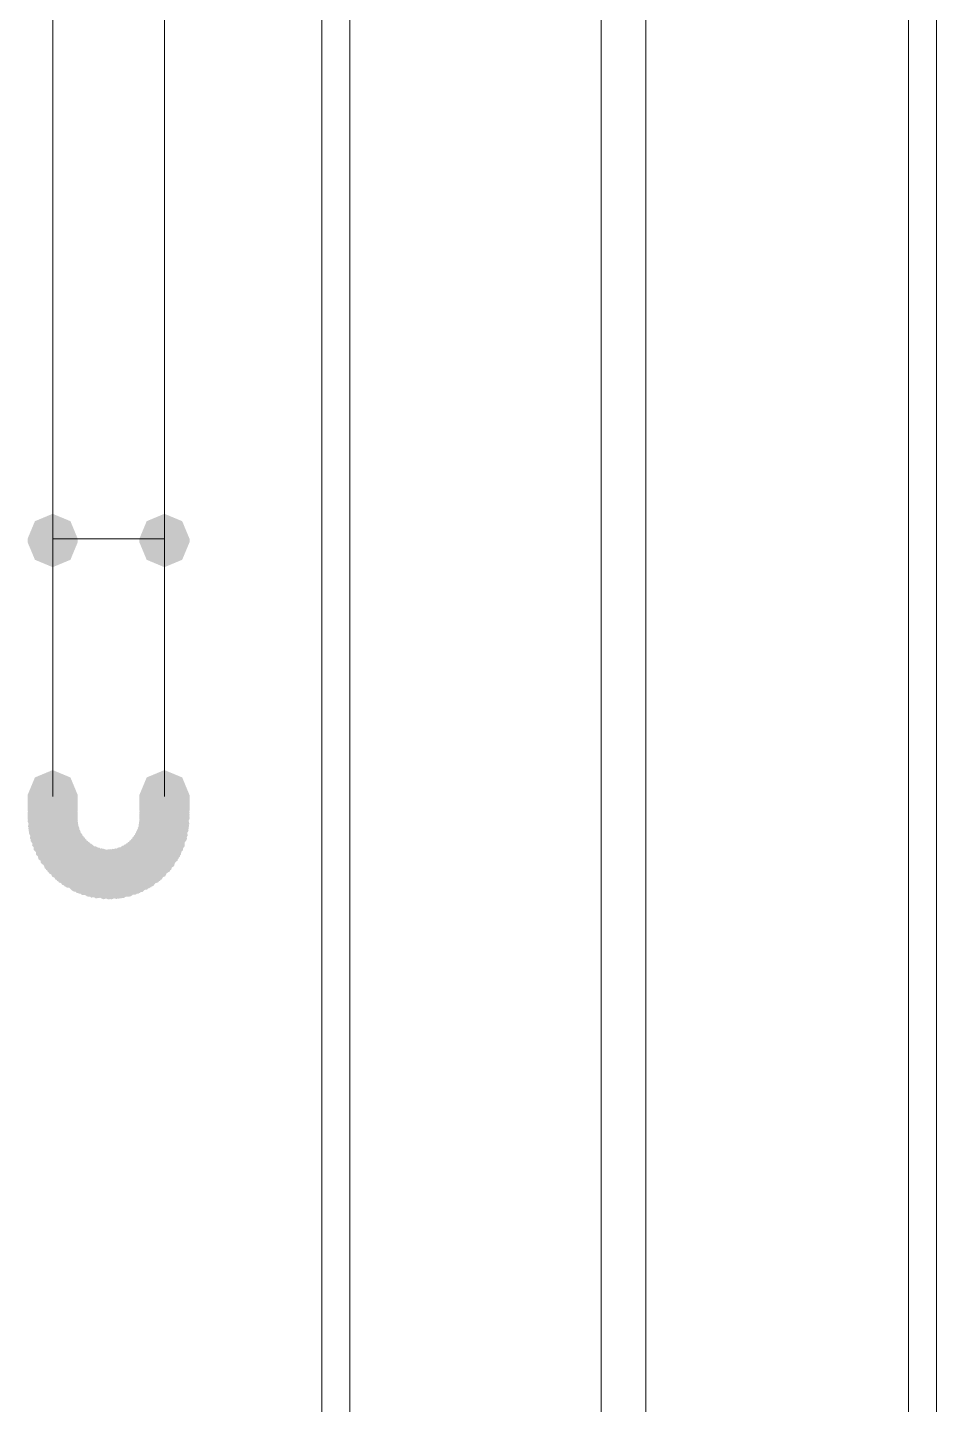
# Model space of a CAD drawing. Header units: millimetres. Extents: x -546 to 1681, y -650 to 1730.
# Drawn here: x 349.84 to 353.093, y 635.041 to 639.968 of the extents above; entities that cross this region are included whole.
import ezdxf

# ---------------------------------------------------------------- set-up
doc = ezdxf.new("R2010")
doc.units = ezdxf.units.MM

msp = doc.modelspace()

# ---------------------------------------------------------------- hatches: boundary and pattern name
h = msp.add_hatch(color=7)
h.dxf.hatch_style = 2
h.paths.add_polyline_path([(349.8395, 638.1267), (349.866, 638.0632), (349.9295, 638.0367), (349.9931, 638.0632), (350.0195, 638.1267), (350.0195, 638.1377), (349.9931, 638.2013), (349.9295, 638.2277), (349.866, 638.2013), (349.8395, 638.1377)])
h = msp.add_hatch(color=7)
h.dxf.hatch_style = 2
h.paths.add_polyline_path([(350.2395, 638.1267), (350.266, 638.0632), (350.3295, 638.0367), (350.3931, 638.0632), (350.4195, 638.1267), (350.4195, 638.1377), (350.3931, 638.2013), (350.3295, 638.2277), (350.266, 638.2013), (350.2395, 638.1377)])
h = msp.add_hatch(color=7)
h.dxf.hatch_style = 2
h.paths.add_polyline_path([(350.0195, 637.2207), (349.9931, 637.2843), (349.9295, 637.3107), (349.866, 637.2843), (349.8395, 637.2207), (349.8395, 637.2057), (349.866, 637.1422), (349.9295, 637.1157), (349.9931, 637.1422), (350.0195, 637.2057)])
h = msp.add_hatch(color=7)
h.dxf.hatch_style = 2
h.paths.add_polyline_path([(349.8395, 637.2017), (349.866, 637.1382), (349.9295, 637.1117), (349.9931, 637.1382), (350.0195, 637.2017), (350.0195, 637.2167), (349.9931, 637.2803), (349.9295, 637.3067), (349.866, 637.2803), (349.8395, 637.2167)])
h = msp.add_hatch(color=7)
h.dxf.hatch_style = 2
h.paths.add_polyline_path([(350.0195, 637.2057), (349.9931, 637.2693), (349.9295, 637.2957), (349.866, 637.2693), (349.8395, 637.2057), (349.8395, 637.1917), (349.866, 637.1282), (349.9295, 637.1017), (349.9931, 637.1282), (350.0195, 637.1917)])
h = msp.add_hatch(color=7)
h.dxf.hatch_style = 2
h.paths.add_polyline_path([(349.8395, 637.1887), (349.866, 637.1252), (349.9295, 637.0987), (349.9931, 637.1252), (350.0195, 637.1887), (350.0195, 637.2017), (349.9931, 637.2653), (349.9295, 637.2917), (349.866, 637.2653), (349.8395, 637.2017)])
h = msp.add_hatch(color=7)
h.dxf.hatch_style = 2
h.paths.add_polyline_path([(350.0195, 637.1917), (349.9931, 637.2553), (349.9295, 637.2817), (349.866, 637.2553), (349.8395, 637.1917), (349.8395, 637.1797), (349.866, 637.1162), (349.9295, 637.0897), (349.9931, 637.1162), (350.0195, 637.1797)])
h = msp.add_hatch(color=7)
h.dxf.hatch_style = 2
h.paths.add_polyline_path([(349.8395, 637.1767), (349.866, 637.1132), (349.9295, 637.0867), (349.9931, 637.1132), (350.0195, 637.1767), (350.0195, 637.1887), (349.9931, 637.2523), (349.9295, 637.2787), (349.866, 637.2523), (349.8395, 637.1887)])
h = msp.add_hatch(color=7)
h.dxf.hatch_style = 2
h.paths.add_polyline_path([(350.4195, 637.2207), (350.3931, 637.2843), (350.3295, 637.3107), (350.266, 637.2843), (350.2395, 637.2207), (350.2395, 637.2057), (350.266, 637.1422), (350.3295, 637.1157), (350.3931, 637.1422), (350.4195, 637.2057)])
h = msp.add_hatch(color=7)
h.dxf.hatch_style = 2
h.paths.add_polyline_path([(350.2395, 637.2017), (350.266, 637.1382), (350.3295, 637.1117), (350.3931, 637.1382), (350.4195, 637.2017), (350.4195, 637.2167), (350.3931, 637.2803), (350.3295, 637.3067), (350.266, 637.2803), (350.2395, 637.2167)])
h = msp.add_hatch(color=7)
h.dxf.hatch_style = 2
h.paths.add_polyline_path([(350.4195, 637.2057), (350.3931, 637.2693), (350.3295, 637.2957), (350.266, 637.2693), (350.2395, 637.2057), (350.2395, 637.1917), (350.266, 637.1282), (350.3295, 637.1017), (350.3931, 637.1282), (350.4195, 637.1917)])
h = msp.add_hatch(color=7)
h.dxf.hatch_style = 2
h.paths.add_polyline_path([(350.2395, 637.1887), (350.266, 637.1252), (350.3295, 637.0987), (350.3931, 637.1252), (350.4195, 637.1887), (350.4195, 637.2017), (350.3931, 637.2653), (350.3295, 637.2917), (350.266, 637.2653), (350.2395, 637.2017)])
h = msp.add_hatch(color=7)
h.dxf.hatch_style = 2
h.paths.add_polyline_path([(350.4195, 637.1917), (350.3931, 637.2553), (350.3295, 637.2817), (350.266, 637.2553), (350.2395, 637.1917), (350.2395, 637.1797), (350.266, 637.1162), (350.3295, 637.0897), (350.3931, 637.1162), (350.4195, 637.1797)])
h = msp.add_hatch(color=7)
h.dxf.hatch_style = 2
h.paths.add_polyline_path([(350.2395, 637.1767), (350.266, 637.1132), (350.3295, 637.0867), (350.3931, 637.1132), (350.4195, 637.1767), (350.4195, 637.1887), (350.3931, 637.2523), (350.3295, 637.2787), (350.266, 637.2523), (350.2395, 637.1887)])
h = msp.add_hatch(color=7)
h.dxf.hatch_style = 2
h.paths.add_polyline_path([(350.0195, 637.1797), (349.9931, 637.2433), (349.9295, 637.2697), (349.866, 637.2433), (349.8395, 637.1797), (349.8395, 637.1687), (349.866, 637.1052), (349.9295, 637.0787), (349.9931, 637.1052), (350.0195, 637.1687)])
h = msp.add_hatch(color=7)
h.dxf.hatch_style = 2
h.paths.add_polyline_path([(349.8395, 637.1667), (349.866, 637.1032), (349.9295, 637.0767), (349.9931, 637.1032), (350.0195, 637.1667), (350.0195, 637.1767), (349.9931, 637.2403), (349.9295, 637.2667), (349.866, 637.2403), (349.8395, 637.1767)])
h = msp.add_hatch(color=7)
h.dxf.hatch_style = 2
h.paths.add_polyline_path([(350.0195, 637.1687), (349.9931, 637.2323), (349.9295, 637.2587), (349.866, 637.2323), (349.8395, 637.1687), (349.866, 637.0962), (349.9295, 637.0697), (349.9931, 637.0962)])
h = msp.add_hatch(color=7)
h.dxf.hatch_style = 2
h.paths.add_polyline_path([(349.8395, 637.1577), (349.866, 637.0942), (349.9295, 637.0677), (349.9931, 637.0942), (350.0195, 637.1577), (349.9931, 637.2303), (349.9295, 637.2567), (349.866, 637.2303)])
h = msp.add_hatch(color=7)
h.dxf.hatch_style = 2
h.paths.add_polyline_path([(350.0195, 637.1597), (349.9931, 637.2233), (349.9295, 637.2497), (349.866, 637.2233), (349.8395, 637.1597), (349.866, 637.0892), (349.9295, 637.0627), (349.9931, 637.0892)])
h = msp.add_hatch(color=7)
h.dxf.hatch_style = 2
h.paths.add_polyline_path([(349.8395, 637.1507), (349.866, 637.0872), (349.9295, 637.0607), (349.9931, 637.0872), (350.0195, 637.1507), (349.9931, 637.2213), (349.9295, 637.2477), (349.866, 637.2213)])
h = msp.add_hatch(color=7)
h.dxf.hatch_style = 2
h.paths.add_polyline_path([(350.0195, 637.1527), (349.9931, 637.2163), (349.9295, 637.2427), (349.866, 637.2163), (349.8395, 637.1527), (349.866, 637.0832), (349.9295, 637.0567), (349.9931, 637.0832)])
h = msp.add_hatch(color=7)
h.dxf.hatch_style = 2
h.paths.add_polyline_path([(349.8395, 637.1447), (349.866, 637.0812), (349.9295, 637.0547), (349.9931, 637.0812), (350.0195, 637.1447), (349.9931, 637.2143), (349.9295, 637.2407), (349.866, 637.2143)])
h = msp.add_hatch(color=7)
h.dxf.hatch_style = 2
h.paths.add_polyline_path([(350.0195, 637.1467), (349.9931, 637.2103), (349.9295, 637.2367), (349.866, 637.2103), (349.8395, 637.1467), (349.866, 637.0782), (349.9295, 637.0517), (349.9931, 637.0782)])
h = msp.add_hatch(color=7)
h.dxf.hatch_style = 2
h.paths.add_polyline_path([(349.8395, 637.1407), (349.866, 637.0772), (349.9295, 637.0507), (349.9931, 637.0772), (350.0195, 637.1407), (349.9931, 637.2083), (349.9295, 637.2347), (349.866, 637.2083)])
h = msp.add_hatch(color=7)
h.dxf.hatch_style = 2
h.paths.add_polyline_path([(350.0195, 637.1417), (349.9931, 637.2053), (349.9295, 637.2317), (349.866, 637.2053), (349.8395, 637.1417), (349.866, 637.0752), (349.9295, 637.0487), (349.9931, 637.0752)])
h = msp.add_hatch(color=7)
h.dxf.hatch_style = 2
h.paths.add_polyline_path([(349.8395, 637.1387), (349.866, 637.0752), (349.9295, 637.0487), (349.9931, 637.0752), (350.0195, 637.1387), (349.9931, 637.2043), (349.9295, 637.2307), (349.866, 637.2043)])
h = msp.add_hatch(color=7)
h.dxf.hatch_style = 2
h.paths.add_polyline_path([(350.0195, 637.1387), (349.9931, 637.2023), (349.9295, 637.2287), (349.866, 637.2023), (349.8395, 637.1387), (349.866, 637.0742), (349.9295, 637.0477), (349.9931, 637.0742)])
h = msp.add_hatch(color=7)
h.dxf.hatch_style = 2
h.paths.add_polyline_path([(349.8395, 637.1377), (349.866, 637.0742), (349.9295, 637.0477), (349.9931, 637.0742), (350.0195, 637.1377), (349.9931, 637.2023), (349.9295, 637.2287), (349.866, 637.2023)])
h = msp.add_hatch(color=7)
h.dxf.hatch_style = 2
h.paths.add_polyline_path([(350.4195, 637.1797), (350.3931, 637.2433), (350.3295, 637.2697), (350.266, 637.2433), (350.2395, 637.1797), (350.2395, 637.1687), (350.266, 637.1052), (350.3295, 637.0787), (350.3931, 637.1052), (350.4195, 637.1687)])
h = msp.add_hatch(color=7)
h.dxf.hatch_style = 2
h.paths.add_polyline_path([(350.2395, 637.1667), (350.266, 637.1032), (350.3295, 637.0767), (350.3931, 637.1032), (350.4195, 637.1667), (350.4195, 637.1767), (350.3931, 637.2403), (350.3295, 637.2667), (350.266, 637.2403), (350.2395, 637.1767)])
h = msp.add_hatch(color=7)
h.dxf.hatch_style = 2
h.paths.add_polyline_path([(350.4195, 637.1687), (350.3931, 637.2323), (350.3295, 637.2587), (350.266, 637.2323), (350.2395, 637.1687), (350.266, 637.0962), (350.3295, 637.0697), (350.3931, 637.0962)])
h = msp.add_hatch(color=7)
h.dxf.hatch_style = 2
h.paths.add_polyline_path([(350.2395, 637.1577), (350.266, 637.0942), (350.3295, 637.0677), (350.3931, 637.0942), (350.4195, 637.1577), (350.3931, 637.2303), (350.3295, 637.2567), (350.266, 637.2303)])
h = msp.add_hatch(color=7)
h.dxf.hatch_style = 2
h.paths.add_polyline_path([(350.4195, 637.1597), (350.3931, 637.2233), (350.3295, 637.2497), (350.266, 637.2233), (350.2395, 637.1597), (350.266, 637.0892), (350.3295, 637.0627), (350.3931, 637.0892)])
h = msp.add_hatch(color=7)
h.dxf.hatch_style = 2
h.paths.add_polyline_path([(350.2395, 637.1507), (350.266, 637.0872), (350.3295, 637.0607), (350.3931, 637.0872), (350.4195, 637.1507), (350.3931, 637.2213), (350.3295, 637.2477), (350.266, 637.2213)])
h = msp.add_hatch(color=7)
h.dxf.hatch_style = 2
h.paths.add_polyline_path([(350.4195, 637.1527), (350.3931, 637.2163), (350.3295, 637.2427), (350.266, 637.2163), (350.2395, 637.1527), (350.266, 637.0832), (350.3295, 637.0567), (350.3931, 637.0832)])
h = msp.add_hatch(color=7)
h.dxf.hatch_style = 2
h.paths.add_polyline_path([(350.2395, 637.1447), (350.266, 637.0812), (350.3295, 637.0547), (350.3931, 637.0812), (350.4195, 637.1447), (350.3931, 637.2143), (350.3295, 637.2407), (350.266, 637.2143)])
h = msp.add_hatch(color=7)
h.dxf.hatch_style = 2
h.paths.add_polyline_path([(350.4195, 637.1467), (350.3931, 637.2103), (350.3295, 637.2367), (350.266, 637.2103), (350.2395, 637.1467), (350.266, 637.0782), (350.3295, 637.0517), (350.3931, 637.0782)])
h = msp.add_hatch(color=7)
h.dxf.hatch_style = 2
h.paths.add_polyline_path([(350.2395, 637.1407), (350.266, 637.0772), (350.3295, 637.0507), (350.3931, 637.0772), (350.4195, 637.1407), (350.3931, 637.2083), (350.3295, 637.2347), (350.266, 637.2083)])
h = msp.add_hatch(color=7)
h.dxf.hatch_style = 2
h.paths.add_polyline_path([(350.4195, 637.1417), (350.3931, 637.2053), (350.3295, 637.2317), (350.266, 637.2053), (350.2395, 637.1417), (350.266, 637.0752), (350.3295, 637.0487), (350.3931, 637.0752)])
h = msp.add_hatch(color=7)
h.dxf.hatch_style = 2
h.paths.add_polyline_path([(350.2395, 637.1387), (350.266, 637.0752), (350.3295, 637.0487), (350.3931, 637.0752), (350.4195, 637.1387), (350.3931, 637.2043), (350.3295, 637.2307), (350.266, 637.2043)])
h = msp.add_hatch(color=7)
h.dxf.hatch_style = 2
h.paths.add_polyline_path([(350.4195, 637.1387), (350.3931, 637.2023), (350.3295, 637.2287), (350.266, 637.2023), (350.2395, 637.1387), (350.266, 637.0742), (350.3295, 637.0477), (350.3931, 637.0742)])
h = msp.add_hatch(color=7)
h.dxf.hatch_style = 2
h.paths.add_polyline_path([(350.2395, 637.1377), (350.266, 637.0742), (350.3295, 637.0477), (350.3931, 637.0742), (350.4195, 637.1377), (350.3931, 637.2023), (350.3295, 637.2287), (350.266, 637.2023)])
h = msp.add_hatch(color=7)
h.dxf.hatch_style = 2
h.paths.add_polyline_path([(349.8395, 637.1357), (349.866, 637.0722), (349.9295, 637.0457), (349.9931, 637.0722), (350.0195, 637.1357), (349.9931, 637.2013), (349.9295, 637.2277), (349.866, 637.2013)])
h = msp.add_hatch(color=7)
h.dxf.hatch_style = 2
h.paths.add_polyline_path([(349.8395, 637.1277), (349.866, 637.0642), (349.9295, 637.0377), (349.9931, 637.0642), (350.0195, 637.1277), (349.9931, 637.1993), (349.9295, 637.2257), (349.866, 637.1993)])
h = msp.add_hatch(color=7)
h.dxf.hatch_style = 2
h.paths.add_polyline_path([(349.8412, 637.1086), (349.8753, 637.0488), (349.9417, 637.0304), (350.0015, 637.0646), (350.0198, 637.1309), (349.9847, 637.1987), (349.9184, 637.217), (349.8586, 637.1829)])
h = msp.add_hatch(color=7)
h.dxf.hatch_style = 2
h.paths.add_polyline_path([(349.8422, 637.1006), (349.8763, 637.0408), (349.9427, 637.0224), (350.0025, 637.0566), (350.0208, 637.1229), (349.9857, 637.1907), (349.9194, 637.209), (349.8596, 637.1749)])
h = msp.add_hatch(color=7)
h.dxf.hatch_style = 2
h.paths.add_polyline_path([(349.8432, 637.0926), (349.8773, 637.0328), (349.9437, 637.0144), (350.0035, 637.0486), (350.0218, 637.1149), (349.9867, 637.1827), (349.9204, 637.201), (349.8606, 637.1669)])
h = msp.add_hatch(color=7)
h.dxf.hatch_style = 2
h.paths.add_polyline_path([(349.8442, 637.0846), (349.8783, 637.0248), (349.9447, 637.0064), (350.0045, 637.0406), (350.0228, 637.1069), (349.9877, 637.1747), (349.9214, 637.193), (349.8616, 637.1589)])
h = msp.add_hatch(color=7)
h.dxf.hatch_style = 2
h.paths.add_polyline_path([(349.8482, 637.0659), (349.8893, 637.0107), (349.9574, 637.0004), (350.0126, 637.0415), (350.0228, 637.1096), (349.9798, 637.1728), (349.9117, 637.1831), (349.8565, 637.142)])
h = msp.add_hatch(color=7)
h.dxf.hatch_style = 2
h.paths.add_polyline_path([(350.4158, 637.0946), (350.3975, 637.1609), (350.3377, 637.195), (350.2713, 637.1767), (350.2372, 637.1169), (350.2546, 637.0426), (350.3144, 637.0084), (350.3807, 637.0268)])
h = msp.add_hatch(color=7)
h.dxf.hatch_style = 2
h.paths.add_polyline_path([(350.4168, 637.1026), (350.3985, 637.1689), (350.3387, 637.203), (350.2723, 637.1847), (350.2382, 637.1249), (350.2556, 637.0506), (350.3154, 637.0164), (350.3817, 637.0348)])
h = msp.add_hatch(color=7)
h.dxf.hatch_style = 2
h.paths.add_polyline_path([(350.4128, 637.0759), (350.4026, 637.144), (350.3474, 637.1851), (350.2793, 637.1748), (350.2382, 637.1196), (350.2465, 637.0435), (350.3017, 637.0024), (350.3698, 637.0127)])
h = msp.add_hatch(color=7)
h.dxf.hatch_style = 2
h.paths.add_polyline_path([(350.4178, 637.1106), (350.3995, 637.1769), (350.3397, 637.211), (350.2733, 637.1927), (350.2392, 637.1329), (350.2566, 637.0586), (350.3164, 637.0244), (350.3827, 637.0428)])
h = msp.add_hatch(color=7)
h.dxf.hatch_style = 2
h.paths.add_polyline_path([(350.4195, 637.1377), (350.3931, 637.2013), (350.3295, 637.2277), (350.266, 637.2013), (350.2395, 637.1377), (350.266, 637.0662), (350.3295, 637.0397), (350.3931, 637.0662)])
h = msp.add_hatch(color=7)
h.dxf.hatch_style = 2
h.paths.add_polyline_path([(350.4188, 637.1186), (350.4005, 637.1849), (350.3407, 637.219), (350.2743, 637.2007), (350.2402, 637.1409), (350.2576, 637.0666), (350.3174, 637.0324), (350.3837, 637.0508)])
h = msp.add_hatch(color=7)
h.dxf.hatch_style = 2
h.paths.add_polyline_path([(349.851, 637.056), (349.8939, 637.0022), (349.9623, 636.9942), (350.0161, 637.0371), (350.0241, 637.1055), (349.9792, 637.1663), (349.9108, 637.1743), (349.857, 637.1314)])
h = msp.add_hatch(color=7)
h.dxf.hatch_style = 2
h.paths.add_polyline_path([(349.8563, 637.0411), (349.9033, 636.9909), (349.9721, 636.9885), (350.0224, 637.0355), (350.0248, 637.1043), (349.9747, 637.1626), (349.9059, 637.165), (349.8557, 637.1179)])
h = msp.add_hatch(color=7)
h.dxf.hatch_style = 2
h.paths.add_polyline_path([(349.856, 637.041), (349.8989, 636.9872), (349.9673, 636.9792), (350.0211, 637.0221), (350.0291, 637.0905), (349.9842, 637.1513), (349.9158, 637.1593), (349.862, 637.1164)])
h = msp.add_hatch(color=7)
h.dxf.hatch_style = 2
h.paths.add_polyline_path([(349.8714, 637.0061), (349.9259, 636.964), (349.9942, 636.9726), (350.0363, 637.0271), (350.0277, 637.0954), (349.9692, 637.1445), (349.9009, 637.1359), (349.8588, 637.0814)])
h = msp.add_hatch(color=7)
h.dxf.hatch_style = 2
h.paths.add_polyline_path([(349.8613, 637.0261), (349.9083, 636.9759), (349.9771, 636.9735), (350.0274, 637.0205), (350.0298, 637.0893), (349.9797, 637.1476), (349.9109, 637.15), (349.8607, 637.1029)])
h = msp.add_hatch(color=7)
h.dxf.hatch_style = 2
h.paths.add_polyline_path([(349.8784, 636.9921), (349.9329, 636.95), (350.0012, 636.9586), (350.0433, 637.0131), (350.0347, 637.0814), (349.9762, 637.1305), (349.9079, 637.1219), (349.8658, 637.0674)])
h = msp.add_hatch(color=7)
h.dxf.hatch_style = 2
h.paths.add_polyline_path([(349.8698, 637.0083), (349.9192, 636.9603), (349.988, 636.961), (350.036, 637.0104), (350.0353, 637.0792), (349.9829, 637.1342), (349.9141, 637.1335), (349.8661, 637.0841)])
h = msp.add_hatch(color=7)
h.dxf.hatch_style = 2
h.paths.add_polyline_path([(350.3847, 637.0011), (350.3933, 637.0694), (350.3512, 637.1239), (350.2829, 637.1325), (350.2284, 637.0904), (350.2158, 637.0151), (350.2579, 636.9606), (350.3262, 636.952)])
h = msp.add_hatch(color=7)
h.dxf.hatch_style = 2
h.paths.add_polyline_path([(350.3887, 637.0081), (350.3973, 637.0764), (350.3552, 637.1309), (350.2869, 637.1395), (350.2324, 637.0974), (350.2198, 637.0221), (350.2619, 636.9676), (350.3302, 636.959)])
h = msp.add_hatch(color=7)
h.dxf.hatch_style = 2
h.paths.add_polyline_path([(350.3963, 637.0243), (350.397, 637.0931), (350.349, 637.1425), (350.2801, 637.1432), (350.2308, 637.0952), (350.2271, 637.0194), (350.2751, 636.97), (350.3439, 636.9693)])
h = msp.add_hatch(color=7)
h.dxf.hatch_style = 2
h.paths.add_polyline_path([(350.4008, 637.0361), (350.3984, 637.1049), (350.3481, 637.152), (350.2793, 637.1496), (350.2323, 637.0993), (350.2317, 637.0225), (350.2819, 636.9755), (350.3507, 636.9779)])
h = msp.add_hatch(color=7)
h.dxf.hatch_style = 2
h.paths.add_polyline_path([(350.4023, 637.0393), (350.403, 637.1081), (350.355, 637.1575), (350.2862, 637.1582), (350.2368, 637.1102), (350.2331, 637.0344), (350.2811, 636.985), (350.3499, 636.9843)])
h = msp.add_hatch(color=7)
h.dxf.hatch_style = 2
h.paths.add_polyline_path([(350.4088, 637.0609), (350.3986, 637.129), (350.3434, 637.1701), (350.2753, 637.1598), (350.2342, 637.1046), (350.2425, 637.0285), (350.2977, 636.9874), (350.3658, 636.9977)])
h = msp.add_hatch(color=7)
h.dxf.hatch_style = 2
h.paths.add_polyline_path([(350.4101, 637.065), (350.4021, 637.1334), (350.3483, 637.1763), (350.2799, 637.1683), (350.237, 637.1145), (350.243, 637.0391), (350.2968, 636.9962), (350.3652, 637.0042)])
h = msp.add_hatch(color=7)
h.dxf.hatch_style = 2
h.paths.add_polyline_path([(349.8883, 636.9774), (349.9468, 636.9411), (350.0138, 636.9565), (350.0502, 637.015), (350.0348, 637.0821), (349.9713, 637.1254), (349.9042, 637.11), (349.8679, 637.0515)])
h = msp.add_hatch(color=7)
h.dxf.hatch_style = 2
h.paths.add_polyline_path([(349.8874, 636.9781), (349.9419, 636.936), (350.0102, 636.9446), (350.0523, 636.9991), (350.0437, 637.0674), (349.9852, 637.1165), (349.9169, 637.1079), (349.8748, 637.0534)])
h = msp.add_hatch(color=7)
h.dxf.hatch_style = 2
h.paths.add_polyline_path([(349.9014, 636.9591), (349.9624, 636.9272), (350.0282, 636.9476), (350.0601, 637.0086), (350.0397, 637.0744), (349.9737, 637.1123), (349.9079, 637.0919), (349.876, 637.0309)])
h = msp.add_hatch(color=7)
h.dxf.hatch_style = 2
h.paths.add_polyline_path([(349.9064, 636.9531), (349.9674, 636.9212), (350.0332, 636.9416), (350.0651, 637.0026), (350.0447, 637.0684), (349.9787, 637.1063), (349.9129, 637.0859), (349.881, 637.0249)])
h = msp.add_hatch(color=7)
h.dxf.hatch_style = 2
h.paths.add_polyline_path([(349.9114, 636.9471), (349.9724, 636.9152), (350.0382, 636.9356), (350.0701, 636.9966), (350.0497, 637.0624), (349.9837, 637.1003), (349.9179, 637.0799), (349.886, 637.0189)])
h = msp.add_hatch(color=7)
h.dxf.hatch_style = 2
h.paths.add_polyline_path([(349.9164, 636.9411), (349.9774, 636.9092), (350.0432, 636.9296), (350.0751, 636.9906), (350.0547, 637.0564), (349.9887, 637.0943), (349.9229, 637.0739), (349.891, 637.0129)])
h = msp.add_hatch(color=7)
h.dxf.hatch_style = 2
h.paths.add_polyline_path([(349.9279, 636.9291), (349.9915, 636.9029), (350.0552, 636.9291), (350.0814, 636.9927), (350.0552, 637.0564), (349.9855, 637.0886), (349.9219, 637.0624), (349.8956, 636.9987)])
h = msp.add_hatch(color=7)
h.dxf.hatch_style = 2
h.paths.add_polyline_path([(349.9399, 636.9186), (350.0057, 636.8982), (350.0667, 636.9301), (350.0871, 636.9959), (350.0552, 637.0569), (349.9834, 637.0823), (349.9224, 637.0504), (349.902, 636.9846)])
h = msp.add_hatch(color=7)
h.dxf.hatch_style = 2
h.paths.add_polyline_path([(350.3322, 636.9311), (350.3584, 636.9947), (350.3322, 637.0584), (350.2685, 637.0846), (350.2049, 637.0584), (350.1726, 636.9887), (350.1989, 636.9251), (350.2625, 636.8989)])
h = msp.add_hatch(color=7)
h.dxf.hatch_style = 2
h.paths.add_polyline_path([(350.3322, 636.9306), (350.3641, 636.9916), (350.3437, 637.0574), (350.2827, 637.0893), (350.2169, 637.0689), (350.179, 637.0029), (350.1994, 636.9371), (350.2604, 636.9052)])
h = msp.add_hatch(color=7)
h.dxf.hatch_style = 2
h.paths.add_polyline_path([(350.3487, 636.9481), (350.3691, 637.0139), (350.3372, 637.0749), (350.2714, 637.0953), (350.2104, 637.0634), (350.185, 636.9916), (350.2169, 636.9306), (350.2827, 636.9102)])
h = msp.add_hatch(color=7)
h.dxf.hatch_style = 2
h.paths.add_polyline_path([(350.3537, 636.9541), (350.3741, 637.0199), (350.3422, 637.0809), (350.2764, 637.1013), (350.2154, 637.0694), (350.19, 636.9976), (350.2219, 636.9366), (350.2877, 636.9162)])
h = msp.add_hatch(color=7)
h.dxf.hatch_style = 2
h.paths.add_polyline_path([(350.3628, 636.9664), (350.3782, 637.0335), (350.3418, 637.092), (350.2748, 637.1074), (350.2163, 637.0711), (350.1959, 636.997), (350.2322, 636.9385), (350.2993, 636.9231)])
h = msp.add_hatch(color=7)
h.dxf.hatch_style = 2
h.paths.add_polyline_path([(350.3637, 636.9671), (350.3841, 637.0329), (350.3522, 637.0939), (350.2864, 637.1143), (350.2254, 637.0824), (350.2, 637.0106), (350.2319, 636.9496), (350.2977, 636.9292)])
h = msp.add_hatch(color=7)
h.dxf.hatch_style = 2
h.paths.add_polyline_path([(350.3767, 636.9871), (350.3853, 637.0554), (350.3432, 637.1099), (350.2749, 637.1185), (350.2204, 637.0764), (350.2078, 637.0011), (350.2499, 636.9466), (350.3182, 636.938)])
h = msp.add_hatch(color=7)
h.dxf.hatch_style = 2
h.paths.add_polyline_path([(350.3807, 636.9941), (350.3893, 637.0624), (350.3472, 637.1169), (350.2789, 637.1255), (350.2244, 637.0834), (350.2118, 637.0081), (350.2539, 636.9536), (350.3222, 636.945)])
h = msp.add_hatch(color=7)
h.dxf.hatch_style = 2
h.paths.add_polyline_path([(349.9459, 636.9136), (350.0117, 636.8932), (350.0727, 636.9251), (350.0931, 636.9909), (350.0612, 637.0519), (349.9894, 637.0773), (349.9284, 637.0454), (349.908, 636.9796)])
h = msp.add_hatch(color=7)
h.dxf.hatch_style = 2
h.paths.add_polyline_path([(349.9519, 636.9086), (350.0177, 636.8882), (350.0787, 636.9201), (350.0991, 636.9859), (350.0672, 637.0469), (349.9954, 637.0723), (349.9344, 637.0404), (349.914, 636.9746)])
h = msp.add_hatch(color=7)
h.dxf.hatch_style = 2
h.paths.add_polyline_path([(349.9642, 636.8995), (350.0313, 636.8841), (350.0898, 636.9204), (350.1052, 636.9875), (350.0688, 637.046), (349.9948, 637.0664), (349.9363, 637.0301), (349.9209, 636.963)])
h = msp.add_hatch(color=7)
h.dxf.hatch_style = 2
h.paths.add_polyline_path([(349.9789, 636.8906), (350.0472, 636.882), (350.1017, 636.9241), (350.1103, 636.9924), (350.0682, 637.0469), (349.9929, 637.0595), (349.9384, 637.0174), (349.9298, 636.9491)])
h = msp.add_hatch(color=7)
h.dxf.hatch_style = 2
h.paths.add_polyline_path([(349.9719, 636.8946), (350.0377, 636.8742), (350.0987, 636.9061), (350.1191, 636.9719), (350.0872, 637.0329), (350.0154, 637.0583), (349.9544, 637.0264), (349.934, 636.9606)])
h = msp.add_hatch(color=7)
h.dxf.hatch_style = 2
h.paths.add_polyline_path([(350.0011, 636.878), (350.0699, 636.8773), (350.1193, 636.9253), (350.12, 636.9941), (350.072, 637.0435), (349.9962, 637.0472), (349.9468, 636.9992), (349.9461, 636.9304)])
h = msp.add_hatch(color=7)
h.dxf.hatch_style = 2
h.paths.add_polyline_path([(350.0043, 636.8762), (350.073, 636.8715), (350.125, 636.9165), (350.1298, 636.9852), (350.0848, 637.0372), (350.0081, 637.046), (349.956, 637.001), (349.9513, 636.9323)])
h = msp.add_hatch(color=7)
h.dxf.hatch_style = 2
h.paths.add_polyline_path([(350.0161, 636.871), (350.0849, 636.8703), (350.1343, 636.9183), (350.135, 636.9871), (350.087, 637.0365), (350.0111, 637.0402), (349.9618, 636.9922), (349.9611, 636.9234)])
h = msp.add_hatch(color=7)
h.dxf.hatch_style = 2
h.paths.add_polyline_path([(350.0231, 636.868), (350.0919, 636.8673), (350.1413, 636.9153), (350.142, 636.9841), (350.094, 637.0335), (350.0181, 637.0372), (349.9688, 636.9892), (349.9681, 636.9204)])
h = msp.add_hatch(color=7)
h.dxf.hatch_style = 2
h.paths.add_polyline_path([(350.0349, 636.8635), (350.1037, 636.8659), (350.1508, 636.9161), (350.1484, 636.9849), (350.0981, 637.032), (350.0213, 637.0326), (349.9743, 636.9823), (349.9767, 636.9135)])
h = msp.add_hatch(color=7)
h.dxf.hatch_style = 2
h.paths.add_polyline_path([(350.0527, 636.8584), (350.1208, 636.8687), (350.1618, 636.9239), (350.1516, 636.992), (350.0964, 637.0331), (350.0203, 637.0248), (349.9792, 636.9696), (349.9895, 636.9015)])
h = msp.add_hatch(color=7)
h.dxf.hatch_style = 2
h.paths.add_polyline_path([(350.1827, 636.8524), (350.2425, 636.8866), (350.2608, 636.9529), (350.2267, 637.0127), (350.1604, 637.031), (350.0926, 636.9959), (350.0742, 636.9296), (350.1083, 636.8698)])
h = msp.add_hatch(color=7)
h.dxf.hatch_style = 2
h.paths.add_polyline_path([(350.2084, 636.8584), (350.2636, 636.8995), (350.2738, 636.9676), (350.2328, 637.0228), (350.1647, 637.0331), (350.1015, 636.99), (350.0912, 636.9219), (350.1323, 636.8667)])
h = msp.add_hatch(color=7)
h.dxf.hatch_style = 2
h.paths.add_polyline_path([(350.2261, 636.8645), (350.2764, 636.9115), (350.2788, 636.9803), (350.2317, 637.0306), (350.1629, 637.033), (350.1047, 636.9829), (350.1023, 636.9141), (350.1493, 636.8639)])
h = msp.add_hatch(color=7)
h.dxf.hatch_style = 2
h.paths.add_polyline_path([(350.237, 636.869), (350.285, 636.9184), (350.2843, 636.9872), (350.2349, 637.0352), (350.1661, 637.0345), (350.1111, 636.9821), (350.1118, 636.9133), (350.1612, 636.8653)])
h = msp.add_hatch(color=7)
h.dxf.hatch_style = 2
h.paths.add_polyline_path([(350.2411, 636.8705), (350.2914, 636.9175), (350.2938, 636.9863), (350.2467, 637.0366), (350.1779, 637.039), (350.1197, 636.9889), (350.1173, 636.9201), (350.1643, 636.8699)])
h = msp.add_hatch(color=7)
h.dxf.hatch_style = 2
h.paths.add_polyline_path([(350.252, 636.875), (350.3, 636.9244), (350.2993, 636.9932), (350.2499, 637.0412), (350.1811, 637.0405), (350.1261, 636.9881), (350.1268, 636.9193), (350.1762, 636.8713)])
h = msp.add_hatch(color=7)
h.dxf.hatch_style = 2
h.paths.add_polyline_path([(350.2682, 636.8836), (350.3103, 636.9381), (350.3017, 637.0064), (350.2472, 637.0485), (350.1789, 637.0399), (350.1298, 636.9814), (350.1384, 636.9131), (350.1929, 636.871)])
h = msp.add_hatch(color=7)
h.dxf.hatch_style = 2
h.paths.add_polyline_path([(350.2752, 636.8876), (350.3173, 636.9421), (350.3087, 637.0104), (350.2542, 637.0525), (350.1859, 637.0439), (350.1368, 636.9854), (350.1454, 636.9171), (350.1999, 636.875)])
h = msp.add_hatch(color=7)
h.dxf.hatch_style = 2
h.paths.add_polyline_path([(350.2822, 636.8916), (350.3243, 636.9461), (350.3157, 637.0144), (350.2612, 637.0565), (350.1929, 637.0479), (350.1438, 636.9894), (350.1524, 636.9211), (350.2069, 636.879)])
h = msp.add_hatch(color=7)
h.dxf.hatch_style = 2
h.paths.add_polyline_path([(350.2892, 636.8956), (350.3313, 636.9501), (350.3227, 637.0184), (350.2682, 637.0605), (350.1999, 637.0519), (350.1508, 636.9934), (350.1594, 636.9251), (350.2139, 636.883)])
h = msp.add_hatch(color=7)
h.dxf.hatch_style = 2
h.paths.add_polyline_path([(350.3082, 636.9096), (350.3401, 636.9706), (350.3197, 637.0364), (350.2587, 637.0683), (350.1929, 637.0479), (350.155, 636.9819), (350.1754, 636.9161), (350.2364, 636.8842)])
h = msp.add_hatch(color=7)
h.dxf.hatch_style = 2
h.paths.add_polyline_path([(350.3142, 636.9146), (350.3461, 636.9756), (350.3257, 637.0414), (350.2647, 637.0733), (350.1989, 637.0529), (350.161, 636.9869), (350.1814, 636.9211), (350.2424, 636.8892)])
h = msp.add_hatch(color=7)
h.dxf.hatch_style = 2
h.paths.add_polyline_path([(350.3202, 636.9196), (350.3521, 636.9806), (350.3317, 637.0464), (350.2707, 637.0783), (350.2049, 637.0579), (350.167, 636.9919), (350.1874, 636.9261), (350.2484, 636.8942)])
h = msp.add_hatch(color=7)
h.dxf.hatch_style = 2
h.paths.add_polyline_path([(350.0568, 636.8572), (350.1252, 636.8652), (350.1681, 636.919), (350.1601, 636.9874), (350.1063, 637.0303), (350.0309, 637.0243), (349.988, 636.9705), (349.996, 636.9021)])
h = msp.add_hatch(color=7)
h.dxf.hatch_style = 2
h.paths.add_polyline_path([(350.0677, 636.8544), (350.1358, 636.8647), (350.1768, 636.9199), (350.1666, 636.988), (350.1114, 637.0291), (350.0353, 637.0208), (349.9942, 636.9656), (350.0045, 636.8975)])
h = msp.add_hatch(color=7)
h.dxf.hatch_style = 2
h.paths.add_polyline_path([(350.0864, 636.8514), (350.1527, 636.8698), (350.1868, 636.9296), (350.1685, 636.9959), (350.1087, 637.03), (350.0343, 637.0127), (350.0002, 636.9529), (350.0186, 636.8866)])
h = msp.add_hatch(color=7)
h.dxf.hatch_style = 2
h.paths.add_polyline_path([(350.0837, 636.8514), (350.1518, 636.8617), (350.1928, 636.9169), (350.1826, 636.985), (350.1274, 637.0261), (350.0513, 637.0178), (350.0102, 636.9626), (350.0205, 636.8945)])
h = msp.add_hatch(color=7)
h.dxf.hatch_style = 2
h.paths.add_polyline_path([(350.1135, 636.8487), (350.1771, 636.8752), (350.2035, 636.9387), (350.1771, 637.0023), (350.1135, 637.0287), (350.042, 637.0023), (350.0155, 636.9387), (350.042, 636.8752)])
h = msp.add_hatch(color=7)
h.dxf.hatch_style = 2
h.paths.add_polyline_path([(350.1104, 636.8484), (350.1767, 636.8668), (350.2108, 636.9266), (350.1925, 636.9929), (350.1327, 637.027), (350.0583, 637.0097), (350.0242, 636.9499), (350.0426, 636.8836)])
h = msp.add_hatch(color=7)
h.dxf.hatch_style = 2
h.paths.add_polyline_path([(350.1295, 636.8477), (350.1931, 636.8742), (350.2195, 636.9377), (350.1931, 637.0013), (350.1295, 637.0277), (350.058, 637.0013), (350.0315, 636.9377), (350.058, 636.8742)])
h = msp.add_hatch(color=7)
h.dxf.hatch_style = 2
h.paths.add_polyline_path([(350.1315, 636.8477), (350.1951, 636.8742), (350.2215, 636.9377), (350.1951, 637.0013), (350.1315, 637.0277), (350.066, 637.0013), (350.0395, 636.9377), (350.066, 636.8742)])
h = msp.add_hatch(color=7)
h.dxf.hatch_style = 2
h.paths.add_polyline_path([(350.1395, 636.8477), (350.2031, 636.8742), (350.2295, 636.9377), (350.2031, 637.0013), (350.1395, 637.0277), (350.068, 637.0013), (350.0415, 636.9377), (350.068, 636.8742)])
h = msp.add_hatch(color=7)
h.dxf.hatch_style = 2
h.paths.add_polyline_path([(350.1587, 636.8494), (350.2185, 636.8836), (350.2368, 636.9499), (350.2027, 637.0097), (350.1364, 637.028), (350.0686, 636.9929), (350.0502, 636.9266), (350.0843, 636.8668)])
h = msp.add_hatch(color=7)
h.dxf.hatch_style = 2
h.paths.add_polyline_path([(350.1667, 636.8504), (350.2265, 636.8846), (350.2448, 636.9509), (350.2107, 637.0107), (350.1444, 637.029), (350.0766, 636.9939), (350.0582, 636.9276), (350.0923, 636.8678)])
h = msp.add_hatch(color=7)
h.dxf.hatch_style = 2
h.paths.add_polyline_path([(350.1747, 636.8514), (350.2345, 636.8856), (350.2528, 636.9519), (350.2187, 637.0117), (350.1524, 637.03), (350.0846, 636.9949), (350.0662, 636.9286), (350.1003, 636.8688)])
h = msp.add_hatch(color=7)
h.dxf.hatch_style = 2
h.paths.add_polyline_path([(350.2033, 636.8572), (350.2571, 636.9001), (350.2651, 636.9685), (350.2222, 637.0223), (350.1538, 637.0303), (350.093, 636.9854), (350.085, 636.917), (350.1279, 636.8632)])

# ---------------------------------------------------------------- linework, layer by layer
at = {"color": 7, "lineweight": 0}
for points in [[(353.0925, 682.1878), (353.0925, 624.0377)], [(352.9925, 624.1377), (352.9925, 681.9878)], [(350.8925, 626.2377), (350.8925, 648.0278)], [(350.9925, 626.1377), (350.9925, 648.0278)], [(351.8925, 625.2807), (351.8925, 647.8768)], [(352.0525, 647.8768), (352.0525, 625.2807)], [(349.9295, 639.9627), (349.9295, 640.2747)], [(350.3295, 639.9627), (350.3295, 640.2747)], [(349.9295, 639.9627), (349.9295, 639.9907)], [(349.9295, 639.9627), (349.9295, 638.1377)], [(349.9295, 638.1377), (349.9295, 639.9627)], [(350.3295, 639.9867), (350.3295, 639.9627)], [(350.3295, 638.1377), (350.3295, 639.9627)], [(350.3295, 638.1377), (350.3295, 639.9627)], [(349.9295, 638.1377), (349.9295, 638.0977)], [(349.9295, 638.1377), (350.3295, 638.1377)], [(349.9295, 638.0867), (349.9295, 638.1267)], [(350.1055, 638.1377), (350.1525, 638.1377)], [(350.1295, 638.1377), (350.1055, 638.1377)], [(350.1525, 638.1377), (350.1295, 638.1377)], [(350.3295, 638.1377), (350.3295, 638.0977)], [(350.3295, 638.0867), (350.3295, 638.1267)], [(349.9295, 638.0977), (349.9295, 638.0577)], [(349.9295, 638.0467), (349.9295, 638.0867)], [(350.3295, 638.0977), (350.3295, 638.0577)], [(350.3295, 638.0467), (350.3295, 638.0867)], [(349.9295, 638.0577), (349.9295, 638.0177)], [(349.9295, 638.0077), (349.9295, 638.0467)], [(349.9295, 638.0177), (349.9295, 637.9787)], [(350.3295, 638.0577), (350.3295, 638.0177)], [(350.3295, 638.0077), (350.3295, 638.0467)], [(350.3295, 638.0177), (350.3295, 637.9787)], [(349.9295, 637.9677), (349.9295, 638.0077)], [(349.9295, 637.9787), (349.9295, 637.9387)], [(349.9295, 637.9287), (349.9295, 637.9677)], [(350.3295, 637.9677), (350.3295, 638.0077)], [(350.3295, 637.9787), (350.3295, 637.9387)], [(350.3295, 637.9287), (350.3295, 637.9677)], [(349.9295, 637.9387), (349.9295, 637.8997)], [(349.9295, 637.8897), (349.9295, 637.9287)], [(350.3295, 637.9387), (350.3295, 637.8997)], [(350.3295, 637.8897), (350.3295, 637.9287)], [(349.9295, 637.8997), (349.9295, 637.8617)], [(349.9295, 637.8507), (349.9295, 637.8897)], [(350.3295, 637.8997), (350.3295, 637.8617)], [(350.3295, 637.8507), (350.3295, 637.8897)], [(349.9295, 637.8617), (349.9295, 637.8227)], [(349.9295, 637.8127), (349.9295, 637.8507)], [(349.9295, 637.8227), (349.9295, 637.7857)], [(350.3295, 637.8617), (350.3295, 637.8227)], [(350.3295, 637.8127), (350.3295, 637.8507)], [(350.3295, 637.8227), (350.3295, 637.7857)], [(349.9295, 637.7757), (349.9295, 637.8127)], [(349.9295, 637.7857), (349.9295, 637.7487)], [(349.9295, 637.7387), (349.9295, 637.7757)], [(350.3295, 637.7757), (350.3295, 637.8127)], [(350.3295, 637.7857), (350.3295, 637.7487)], [(350.3295, 637.7387), (350.3295, 637.7757)], [(349.9295, 637.7487), (349.9295, 637.7117)], [(349.9295, 637.7017), (349.9295, 637.7387)], [(350.3295, 637.7487), (350.3295, 637.7117)], [(350.3295, 637.7017), (350.3295, 637.7387)], [(349.9295, 637.7117), (349.9295, 637.6757)], [(349.9295, 637.6667), (349.9295, 637.7017)], [(349.9295, 637.6757), (349.9295, 637.6407)], [(350.3295, 637.7117), (350.3295, 637.6757)], [(350.3295, 637.6667), (350.3295, 637.7017)], [(350.3295, 637.6757), (350.3295, 637.6407)], [(349.9295, 637.6317), (349.9295, 637.6667)], [(349.9295, 637.6407), (349.9295, 637.6067)], [(349.9295, 637.5977), (349.9295, 637.6317)], [(350.3295, 637.6317), (350.3295, 637.6667)], [(350.3295, 637.6407), (350.3295, 637.6067)], [(350.3295, 637.5977), (350.3295, 637.6317)], [(349.9295, 637.6067), (349.9295, 637.5727)], [(349.9295, 637.5647), (349.9295, 637.5977)], [(350.3295, 637.6067), (350.3295, 637.5727)], [(350.3295, 637.5647), (350.3295, 637.5977)], [(349.9295, 637.5727), (349.9295, 637.5407)], [(349.9295, 637.5317), (349.9295, 637.5647)], [(349.9295, 637.5407), (349.9295, 637.5087)], [(349.9295, 637.5007), (349.9295, 637.5317)], [(350.3295, 637.5727), (350.3295, 637.5407)], [(350.3295, 637.5317), (350.3295, 637.5647)], [(350.3295, 637.5407), (350.3295, 637.5087)], [(350.3295, 637.5007), (350.3295, 637.5317)], [(349.9295, 637.5087), (349.9295, 637.4787)], [(349.9295, 637.4707), (349.9295, 637.5007)], [(349.9295, 637.4787), (349.9295, 637.4487)], [(350.3295, 637.5087), (350.3295, 637.4787)], [(350.3295, 637.4707), (350.3295, 637.5007)], [(350.3295, 637.4787), (350.3295, 637.4487)], [(349.9295, 637.4407), (349.9295, 637.4707)], [(349.9295, 637.4487), (349.9295, 637.4207)], [(349.9295, 637.4127), (349.9295, 637.4407)], [(350.3295, 637.4407), (350.3295, 637.4707)], [(350.3295, 637.4487), (350.3295, 637.4207)], [(350.3295, 637.4127), (350.3295, 637.4407)], [(349.9295, 637.4207), (349.9295, 637.3927)], [(349.9295, 637.3857), (349.9295, 637.4127)], [(349.9295, 637.3927), (349.9295, 637.3667)], [(349.9295, 637.3597), (349.9295, 637.3857)], [(350.3295, 637.4207), (350.3295, 637.3927)], [(350.3295, 637.3857), (350.3295, 637.4127)], [(350.3295, 637.3927), (350.3295, 637.3667)], [(350.3295, 637.3597), (350.3295, 637.3857)], [(349.9295, 637.3667), (349.9295, 637.3417)], [(349.9295, 637.3357), (349.9295, 637.3597)], [(349.9295, 637.3417), (349.9295, 637.3187)], [(349.9295, 637.3127), (349.9295, 637.3357)], [(350.3295, 637.3667), (350.3295, 637.3417)], [(350.3295, 637.3357), (350.3295, 637.3597)], [(350.3295, 637.3417), (350.3295, 637.3187)], [(350.3295, 637.3127), (350.3295, 637.3357)], [(349.9295, 637.3187), (349.9295, 637.2967)], [(349.9295, 637.2907), (349.9295, 637.3127)], [(349.9295, 637.2967), (349.9295, 637.2757)], [(349.9295, 637.2697), (349.9295, 637.2907)], [(350.3295, 637.3187), (350.3295, 637.2967)], [(350.3295, 637.2907), (350.3295, 637.3127)], [(350.3295, 637.2967), (350.3295, 637.2757)], [(350.3295, 637.2697), (350.3295, 637.2907)], [(349.9295, 637.2757), (349.9295, 637.2557)], [(349.9295, 637.2507), (349.9295, 637.2697)], [(349.9295, 637.2557), (349.9295, 637.2377)], [(349.9295, 637.2327), (349.9295, 637.2507)], [(349.9295, 637.2377), (349.9295, 637.2207)], [(349.9295, 637.2167), (349.9295, 637.2327)], [(350.3295, 637.2757), (350.3295, 637.2557)], [(350.3295, 637.2507), (350.3295, 637.2697)], [(350.3295, 637.2557), (350.3295, 637.2377)], [(350.3295, 637.2327), (350.3295, 637.2507)], [(350.3295, 637.2377), (350.3295, 637.2207)], [(350.3295, 637.2167), (350.3295, 637.2327)]]:
    msp.add_lwpolyline(points, dxfattribs=at)

doc.saveas('drawing.dxf')
